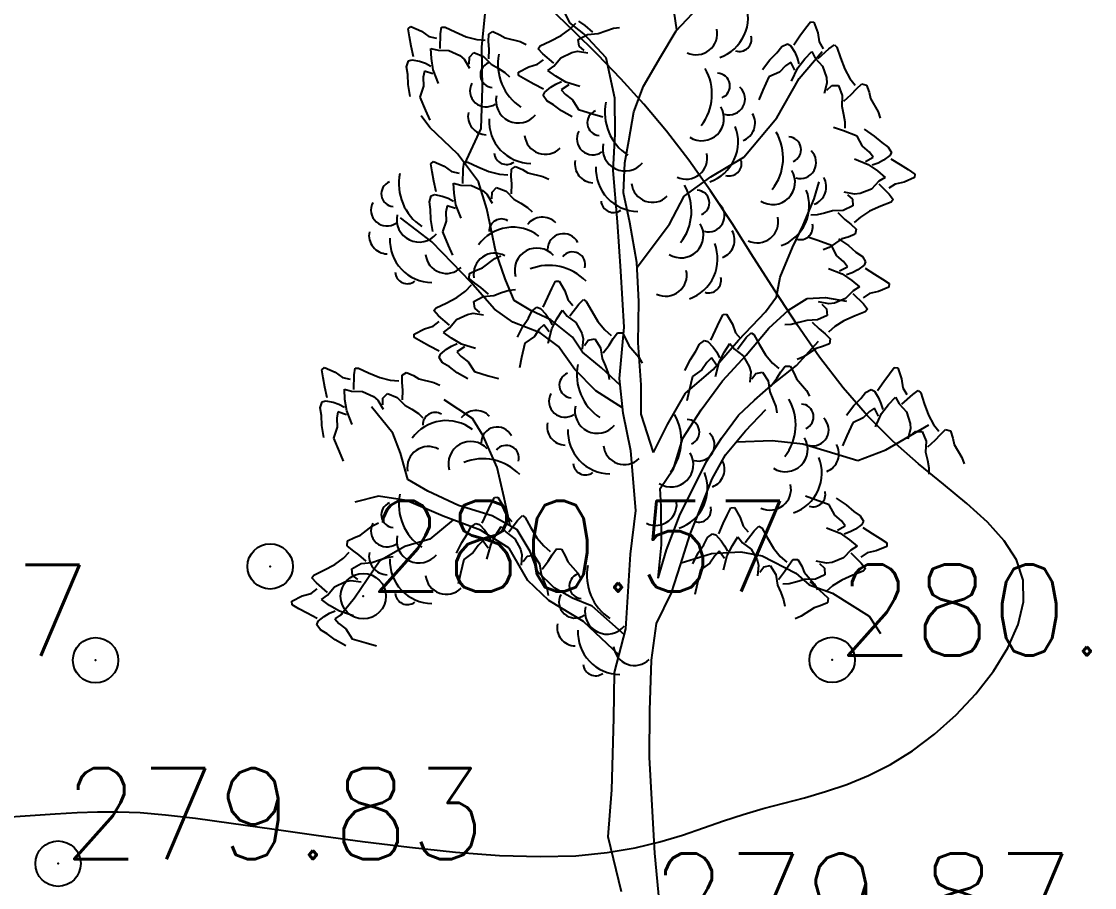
# Model space of a CAD drawing. Header units: millimetres. Extents: x 524954 to 526204, y 9523489 to 9524010.
# Drawn here: x 525160.8 to 525172.63, y 9523742.49 to 9523752.03 of the extents above; entities that cross this region are included whole.
import ezdxf
from ezdxf.enums import TextEntityAlignment as Align

# ---------------------------------------------------------------- set-up
doc = ezdxf.new("R2010")
doc.units = ezdxf.units.MM
doc.header["$PDMODE"] = 32
doc.header["$PDSIZE"] = 0.5
doc.linetypes.add('ACAD_ISO12W100', pattern=[21, 12, -3, 0, -3, 0, -3])
for name, color, linetype in [('Arbre', 34, 'ACAD_ISO12W100'), ('CN_10_00', 1, 'Continuous'), ('TopoAlt', 3, 'Continuous'), ('TOPOJIS', 7, 'Continuous')]:
    doc.layers.add(name, color=color, linetype=linetype)
doc.styles.add('Simplex 1.0', font='Simplex.shx', dxfattribs={"width": 0.99, "height": 1})

# ---------------------------------------------------------------- blocks, each defined once
blk = doc.blocks.new('TCPOINT M')
at = {"color": 0}
blk.add_point((0, 0), dxfattribs=at)
at = {"layer": 'TopoAlt', "style": 'Simplex 1.0', "width": 0.99}
blk.add_attdef('ALT', (0.15, 0.15), '', height=1, dxfattribs=at)
blk = doc.blocks.new('v088')
at = {"linetype": 'Continuous'}
for p, q in [((0.345, 10.122), (0.269, 10.614)), ((-1.806, 9.931), (-1.749, 10.491)), ((-0.835, 10.2), (-0.991, 10.52)), ((0.336, 10.112), (0.634, 10.429)), ((-0.683, 10.078), (-0.835, 10.2)), ((-0.435, 9.816), (-0.683, 10.078)), ((0.168, 9.829), (0.336, 10.112)), ((-1.797, 9.483), (-1.806, 9.931)), ((-0.339, 9.37), (-0.435, 9.816)), ((-0.025, 9.501), (0.168, 9.829)), ((1.69, 9.587), (1.945, 9.885)), ((1.444, 9.153), (1.69, 9.587)), ((-1.812, 9.035), (-1.797, 9.483)), ((-0.131, 9.219), (-0.025, 9.501)), ((-0.337, 8.979), (-0.339, 9.37)), ((-2.378, 9.048), (-2.474, 9.177)), ((-0.186, 8.901), (-0.131, 9.219)), ((1.08, 8.722), (1.444, 9.153)), ((-2.074, 8.756), (-2.378, 9.048)), ((-1.992, 8.647), (-1.812, 9.035)), ((-0.36, 8.574), (-0.337, 8.979)), ((-0.231, 8.658), (-0.186, 8.901)), ((-1.843, 8.45), (-2.074, 8.756)), ((-0.243, 8.328), (-0.231, 8.658)), ((0.718, 8.503), (1.08, 8.722)), ((-0.311, 8.009), (-0.36, 8.574)), ((-1.75, 8.153), (-1.843, 8.45)), ((0.424, 8.292), (0.718, 8.503)), ((1.855, 8.26), (1.913, 8.447)), ((-0.174, 8), (-0.243, 8.328)), ((0.262, 7.984), (0.424, 8.292)), ((1.736, 7.971), (1.855, 8.26)), ((-2.358, 7.786), (-2.7, 8.052)), ((-1.653, 7.676), (-1.75, 8.153)), ((-0.274, 7.463), (-0.311, 8.009)), ((-0.096, 7.56), (-0.174, 8)), ((-0.093, 7.509), (0.262, 7.984)), ((1.617, 7.726), (1.736, 7.971)), ((-2.129, 7.554), (-2.358, 7.786)), ((1.481, 7.4), (1.617, 7.726)), ((-1.547, 7.38), (-1.653, 7.676)), ((-1.932, 7.347), (-2.129, 7.554)), ((-0.237, 6.848), (-0.274, 7.463)), ((-0.075, 7.131), (-0.096, 7.56)), ((-1.665, 7.048), (-1.932, 7.347)), ((-1.449, 7.14), (-1.547, 7.38)), ((1.442, 7.181), (1.481, 7.4)), ((-1.266, 7.031), (-1.449, 7.14)), ((-0.084, 6.677), (-0.075, 7.131)), ((1.321, 7.017), (1.442, 7.181)), ((1.575, 7.035), (1.778, 7.163)), ((1.778, 7.163), (1.983, 7.174)), ((1.983, 7.174), (2.214, 7.135)), ((-1.463, 6.903), (-1.665, 7.048)), ((-1.047, 6.93), (-1.266, 7.031)), ((1.023, 6.706), (1.321, 7.017)), ((1.356, 6.837), (1.575, 7.035)), ((-1.162, 6.785), (-1.463, 6.903)), ((-0.806, 6.736), (-1.047, 6.93)), ((-0.96, 6.634), (-1.162, 6.785)), ((-0.287, 6.281), (-0.237, 6.848)), ((1.107, 6.54), (1.356, 6.837)), ((-0.78, 6.382), (-0.96, 6.634)), ((-0.697, 6.571), (-0.806, 6.736)), ((-0.049, 6.211), (-0.084, 6.677)), ((0.743, 6.383), (1.023, 6.706)), ((1.663, 6.427), (1.906, 6.693)), ((-0.488, 6.401), (-0.697, 6.571)), ((0.846, 6.255), (1.107, 6.54)), ((-0.279, 6.204), (-0.488, 6.401)), ((1.381, 6.204), (1.663, 6.427)), ((-0.551, 6.145), (-0.78, 6.382)), ((-0.248, 5.902), (-0.287, 6.281)), ((0.438, 6.122), (0.743, 6.383)), ((-0.049, 5.888), (-0.049, 6.211)), ((0.61, 5.939), (0.846, 6.255)), ((1.198, 6.044), (1.381, 6.204)), ((-1.907, 5.843), (-2.222, 6.048)), ((-0.254, 5.961), (-0.551, 6.145)), ((0.24, 5.776), (0.438, 6.122)), ((1.021, 5.879), (1.198, 6.044)), ((-2.787, 5.681), (-3.023, 5.969)), ((0.411, 5.624), (0.61, 5.939)), ((1.1, 5.706), (1.325, 5.941)), ((-1.791, 5.652), (-1.907, 5.843)), ((-0.165, 5.487), (-0.248, 5.902)), ((0.085, 5.468), (-0.049, 5.888)), ((0.834, 5.626), (1.021, 5.879)), ((-2.701, 5.459), (-2.787, 5.681)), ((0.085, 5.468), (0.24, 5.776)), ((0.881, 5.441), (1.1, 5.706)), ((2.646, 5.496), (3.119, 5.774)), ((-1.635, 5.301), (-1.791, 5.652)), ((0.306, 5.286), (0.411, 5.624)), ((0.671, 5.368), (0.834, 5.626)), ((1.001, 5.586), (1.394, 5.601)), ((1.394, 5.601), (1.731, 5.564)), ((1.731, 5.564), (2, 5.483)), ((-2.621, 5.169), (-2.701, 5.459)), ((-0.107, 4.829), (-0.165, 5.487)), ((0.731, 5.176), (0.881, 5.441)), ((2, 5.483), (2.338, 5.378)), ((2.338, 5.378), (2.646, 5.496)), ((0.51, 5.041), (0.671, 5.368)), ((-1.559, 4.967), (-1.635, 5.301)), ((0.161, 5.071), (0.306, 5.286)), ((-2.4, 5.043), (-2.621, 5.169)), ((0.619, 4.888), (0.731, 5.176)), ((-2.946, 4.988), (-3.206, 4.92)), ((-2.634, 4.938), (-2.946, 4.988)), ((-2.061, 4.882), (-2.4, 5.043)), ((-1.492, 4.659), (-1.559, 4.967)), ((0.172, 4.872), (0.161, 5.071)), ((0.379, 4.79), (0.51, 5.041)), ((-2.233, 4.766), (-2.634, 4.938)), ((-1.692, 4.771), (-2.061, 4.882)), ((0.174, 4.45), (0.172, 4.872)), ((0.489, 4.568), (0.619, 4.888)), ((-1.819, 4.613), (-2.233, 4.766)), ((-1.415, 4.615), (-1.692, 4.771)), ((-0.166, 4.349), (-0.107, 4.829)), ((0.231, 4.395), (0.379, 4.79)), ((-2.123, 4.725), (-2.377, 4.514)), ((-1.504, 4.415), (-1.819, 4.613)), ((-1.273, 4.376), (-1.415, 4.615)), ((-2.377, 4.514), (-2.655, 4.434)), ((0.384, 4.23), (0.489, 4.568)), ((-2.655, 4.434), (-2.931, 4.273)), ((-1.298, 4.058), (-1.504, 4.415)), ((-1.188, 4.154), (-1.273, 4.376)), ((0.138, 4.082), (0.174, 4.45)), ((0.138, 4.082), (0.231, 4.395)), ((-2.931, 4.273), (-3.209, 3.863)), ((-0.217, 3.527), (-0.166, 4.349)), ((0.391, 4.253), (0.724, 4.355)), ((0.724, 4.355), (1.047, 4.375)), ((1.047, 4.375), (1.284, 4.33)), ((1.284, 4.33), (1.655, 4.138)), ((-1.01, 3.977), (-1.188, 4.154)), ((0.285, 3.923), (0.384, 4.23)), ((-1.069, 3.839), (-1.298, 4.058)), ((1.655, 4.138), (1.8, 4.011)), ((-0.808, 3.863), (-1.01, 3.977)), ((0.118, 3.584), (0.285, 3.923)), ((1.8, 4.011), (2.057, 3.917)), ((2.057, 3.917), (2.461, 3.664)), ((-3.209, 3.863), (-3.367, 3.667)), ((-0.685, 3.605), (-1.069, 3.839)), ((-0.589, 3.774), (-0.808, 3.863)), ((-0.234, 3.461), (-0.589, 3.774)), ((-0.294, 3.234), (-0.685, 3.605)), ((0.064, 3.179), (0.118, 3.584)), ((2.461, 3.664), (2.589, 3.474)), ((-0.344, 3.046), (-0.217, 3.527)), ((0.045, 2.625), (0.064, 3.179)), ((-0.352, 2.542), (-0.344, 3.046)), ((0.043, 2.109), (0.045, 2.625)), ((-0.373, 1.752), (-0.352, 2.542)), ((0.102, 1.053), (0.043, 2.109)), ((-0.412, 1.235), (-0.373, 1.752)), ((-0.268, 0.628), (-0.412, 1.235)), ((0.151, 0.506), (0.102, 1.053))]:
    blk.add_line(p, q, dxfattribs=at)
at = {"color": 3, "linetype": 'Continuous'}
for p, q in [((-0.836, 10.131), (-0.771, 10.198)), ((-0.666, 10.169), (-0.735, 10.218)), ((1.762, 10.142), (1.816, 10.212)), ((1.816, 10.212), (1.854, 10.208)), ((1.854, 10.208), (1.896, 10.089)), ((-2.616, 10.132), (-2.587, 10.158)), ((-2.603, 10.046), (-2.616, 10.132)), ((-2.587, 10.158), (-2.471, 10.107)), ((-2.471, 10.107), (-2.388, 10.049)), ((-2.264, 9.917), (-2.261, 10.077)), ((-2.261, 10.077), (-2.249, 10.151)), ((-2.249, 10.151), (-2.211, 10.152)), ((-2.211, 10.152), (-2.101, 10.101)), ((-2.101, 10.101), (-1.977, 10.047)), ((-1.731, 9.995), (-1.73, 10.074)), ((-1.73, 10.074), (-1.685, 10.105)), ((-1.685, 10.105), (-1.608, 10.069)), ((-1.608, 10.069), (-1.547, 10.033)), ((-1.051, 9.998), (-0.931, 10.06)), ((-0.931, 10.06), (-0.836, 10.131)), ((-0.743, 10.015), (-0.642, 10.071)), ((-0.583, 10.098), (-0.666, 10.169)), ((-0.642, 10.071), (-0.523, 10.083)), ((-0.523, 10.083), (-0.438, 10.113)), ((-0.438, 10.113), (-0.356, 10.14)), ((-0.356, 10.14), (-0.287, 10.149)), ((1.631, 9.958), (1.7, 10.058)), ((1.7, 10.058), (1.762, 10.142)), ((1.896, 10.089), (1.912, 9.989)), ((-2.583, 9.943), (-2.603, 10.046)), ((-2.558, 9.824), (-2.583, 9.943)), ((-2.388, 10.049), (-2.306, 10.03)), ((-1.977, 10.047), (-1.862, 10.018)), ((-1.862, 10.018), (-1.769, 10.01)), ((-1.725, 9.911), (-1.731, 9.995)), ((-1.547, 10.033), (-1.382, 9.994)), ((-1.382, 9.994), (-1.316, 9.963)), ((-1.184, 9.915), (-1.161, 9.945)), ((-1.161, 9.945), (-1.051, 9.998)), ((-0.734, 9.943), (-0.743, 10.015)), ((-0.677, 9.896), (-0.734, 9.943)), ((1.446, 9.869), (1.5, 9.939)), ((1.5, 9.939), (1.562, 9.969)), ((1.562, 9.969), (1.596, 9.95)), ((1.596, 9.95), (1.643, 9.877)), ((1.912, 9.989), (1.954, 9.915)), ((2.019, 9.915), (2.081, 9.958)), ((2.081, 9.958), (2.108, 9.931)), ((-2.368, 9.919), (-2.288, 9.897)), ((-2.362, 9.808), (-2.368, 9.919)), ((-2.288, 9.897), (-2.168, 9.895)), ((-2.168, 9.895), (-2.047, 9.839)), ((-2.047, 9.839), (-2, 9.799)), ((-1.944, 9.746), (-1.943, 9.82)), ((-1.943, 9.82), (-1.893, 9.873)), ((-1.893, 9.873), (-1.786, 9.83)), ((-1.786, 9.83), (-1.702, 9.745)), ((-1.728, 9.802), (-1.725, 9.911)), ((-1.134, 9.859), (-1.184, 9.915)), ((-1.012, 9.755), (-1.134, 9.859)), ((-1.011, 9.724), (-0.934, 9.816)), ((-0.934, 9.816), (-0.814, 9.874)), ((-0.814, 9.874), (-0.753, 9.886)), ((-0.753, 9.886), (-0.639, 9.87)), ((1.369, 9.792), (1.446, 9.869)), ((1.643, 9.877), (1.669, 9.815)), ((1.669, 9.815), (1.689, 9.75)), ((1.754, 9.804), (1.831, 9.885)), ((1.831, 9.885), (1.869, 9.812)), ((1.9, 9.808), (2.019, 9.915)), ((2.108, 9.931), (2.146, 9.815)), ((2.146, 9.815), (2.193, 9.689)), ((-2.634, 9.715), (-2.614, 9.781)), ((-2.621, 9.629), (-2.634, 9.715)), ((-2.614, 9.781), (-2.576, 9.793)), ((-2.576, 9.793), (-2.492, 9.777)), ((-2.492, 9.777), (-2.428, 9.754)), ((-2.428, 9.754), (-2.368, 9.723)), ((-2.342, 9.683), (-2.362, 9.808)), ((-2, 9.799), (-1.94, 9.7)), ((-1.702, 9.745), (-1.624, 9.699)), ((-1.624, 9.699), (-1.552, 9.652)), ((-1.402, 9.657), (-1.289, 9.715)), ((-1.289, 9.715), (-1.192, 9.743)), ((-1.192, 9.743), (-1.125, 9.794)), ((-1.079, 9.676), (-1.011, 9.724)), ((1.289, 9.685), (1.369, 9.792)), ((1.542, 9.727), (1.473, 9.658)), ((1.6, 9.765), (1.542, 9.727)), ((1.643, 9.677), (1.6, 9.765)), ((1.608, 9.558), (1.677, 9.704)), ((1.677, 9.704), (1.754, 9.804)), ((1.869, 9.812), (1.95, 9.723)), ((1.95, 9.723), (1.993, 9.596)), ((-2.617, 9.52), (-2.621, 9.629)), ((-2.439, 9.669), (-2.451, 9.601)), ((-2.451, 9.601), (-2.448, 9.503)), ((-2.346, 9.639), (-2.439, 9.669)), ((-2.283, 9.532), (-2.342, 9.683)), ((-1.552, 9.652), (-1.502, 9.604)), ((-1.401, 9.619), (-1.402, 9.657)), ((-1.325, 9.574), (-1.401, 9.619)), ((-0.989, 9.611), (-1.079, 9.676)), ((-0.88, 9.547), (-0.989, 9.611)), ((1.358, 9.604), (1.292, 9.458)), ((1.473, 9.658), (1.358, 9.604)), ((1.993, 9.596), (1.996, 9.535)), ((2.193, 9.689), (2.25, 9.585)), ((2.25, 9.585), (2.308, 9.512)), ((-2.595, 9.387), (-2.617, 9.52)), ((-2.448, 9.503), (-2.488, 9.382)), ((-1.233, 9.524), (-1.325, 9.574)), ((-1.125, 9.469), (-1.233, 9.524)), ((-1.113, 9.435), (-1.047, 9.49)), ((-1.047, 9.49), (-0.989, 9.525)), ((-0.989, 9.525), (-0.927, 9.553)), ((-0.848, 9.516), (-0.931, 9.463)), ((-0.931, 9.463), (-0.885, 9.411)), ((-0.726, 9.498), (-0.88, 9.547)), ((1.996, 9.535), (1.966, 9.423)), ((1.996, 9.458), (2.05, 9.508)), ((2.05, 9.508), (2.123, 9.508)), ((2.123, 9.508), (2.166, 9.4)), ((2.266, 9.412), (2.323, 9.473)), ((2.323, 9.473), (2.381, 9.527)), ((2.381, 9.527), (2.435, 9.515)), ((2.435, 9.515), (2.462, 9.435)), ((-2.488, 9.382), (-2.427, 9.234)), ((-1.128, 9.398), (-1.113, 9.435)), ((-1.089, 9.341), (-1.128, 9.398)), ((-0.885, 9.411), (-0.807, 9.351)), ((-0.807, 9.351), (-0.739, 9.244)), ((1.292, 9.458), (1.246, 9.35)), ((2.166, 9.4), (2.162, 9.281)), ((2.185, 9.338), (2.266, 9.412)), ((2.462, 9.435), (2.477, 9.365)), ((2.477, 9.365), (2.562, 9.219)), ((-2.427, 9.234), (-2.38, 9.127)), ((-1.014, 9.297), (-1.089, 9.341)), ((-0.927, 9.231), (-1.014, 9.297)), ((-0.81, 9.165), (-0.927, 9.231)), ((-0.739, 9.244), (-0.586, 9.198)), ((2.162, 9.281), (2.181, 9.192)), ((-0.586, 9.198), (-0.473, 9.166)), ((2.181, 9.192), (2.196, 9.108)), ((2.196, 9.108), (2.196, 9.038)), ((2.562, 9.219), (2.585, 9.15)), ((2.18, 9.009), (2.07, 9.048)), ((2.33, 8.953), (2.18, 9.009)), ((2.406, 9.027), (2.519, 8.953)), ((2.391, 8.841), (2.33, 8.953)), ((2.519, 8.953), (2.601, 8.881)), ((2.601, 8.881), (2.673, 8.832)), ((2.465, 8.776), (2.391, 8.841)), ((2.507, 8.721), (2.465, 8.776)), ((2.673, 8.832), (2.708, 8.773)), ((2.708, 8.773), (2.691, 8.737)), ((-2.366, 8.647), (-2.337, 8.672)), ((-2.353, 8.56), (-2.366, 8.647)), ((-2.337, 8.672), (-2.221, 8.621)), ((-2.011, 8.592), (-1.999, 8.665)), ((-1.999, 8.665), (-1.961, 8.666)), ((-1.961, 8.666), (-1.851, 8.615)), ((2.3, 8.701), (2.45, 8.641)), ((2.421, 8.673), (2.507, 8.721)), ((2.45, 8.641), (2.555, 8.57)), ((2.561, 8.655), (2.497, 8.632)), ((2.621, 8.686), (2.561, 8.655)), ((2.691, 8.737), (2.621, 8.686)), ((2.701, 8.703), (2.805, 8.64)), ((2.805, 8.64), (2.893, 8.584)), ((-2.333, 8.457), (-2.353, 8.56)), ((-2.221, 8.621), (-2.138, 8.563)), ((-2.138, 8.563), (-2.056, 8.544)), ((-2.014, 8.431), (-2.011, 8.592)), ((-1.851, 8.615), (-1.727, 8.562)), ((-1.727, 8.562), (-1.612, 8.532)), ((-1.612, 8.532), (-1.519, 8.524)), ((-1.481, 8.509), (-1.48, 8.588)), ((-1.48, 8.588), (-1.435, 8.619)), ((-1.435, 8.619), (-1.357, 8.583)), ((-1.357, 8.583), (-1.297, 8.547)), ((-1.297, 8.547), (-1.132, 8.508)), ((2.555, 8.57), (2.64, 8.498)), ((2.893, 8.584), (2.966, 8.534)), ((2.966, 8.534), (2.964, 8.496)), ((-2.308, 8.338), (-2.333, 8.457)), ((-2.118, 8.433), (-2.038, 8.411)), ((-2.112, 8.322), (-2.118, 8.433)), ((-2.038, 8.411), (-1.918, 8.409)), ((-1.918, 8.409), (-1.797, 8.353)), ((-1.475, 8.425), (-1.481, 8.509)), ((-1.478, 8.316), (-1.475, 8.425)), ((-1.132, 8.508), (-1.066, 8.477)), ((2.57, 8.455), (2.487, 8.369)), ((2.568, 8.425), (2.683, 8.312)), ((2.64, 8.498), (2.57, 8.455)), ((2.749, 8.424), (2.679, 8.378)), ((2.848, 8.446), (2.749, 8.424)), ((2.964, 8.496), (2.848, 8.446)), ((-2.384, 8.23), (-2.364, 8.296)), ((-2.364, 8.296), (-2.326, 8.308)), ((-2.326, 8.308), (-2.242, 8.291)), ((-2.242, 8.291), (-2.178, 8.268)), ((-2.092, 8.197), (-2.112, 8.322)), ((-1.797, 8.353), (-1.75, 8.313)), ((-1.75, 8.313), (-1.69, 8.215)), ((-1.694, 8.261), (-1.693, 8.334)), ((-1.693, 8.334), (-1.643, 8.387)), ((-1.643, 8.387), (-1.536, 8.344)), ((-1.536, 8.344), (-1.452, 8.259)), ((2.301, 8.311), (2.188, 8.335)), ((2.225, 8.306), (2.278, 8.256)), ((2.362, 8.319), (2.301, 8.311)), ((2.487, 8.369), (2.362, 8.319)), ((2.683, 8.312), (2.729, 8.254)), ((-2.371, 8.143), (-2.384, 8.23)), ((-2.189, 8.184), (-2.201, 8.115)), ((-2.096, 8.154), (-2.189, 8.184)), ((-2.178, 8.268), (-2.118, 8.237)), ((-2.033, 8.047), (-2.092, 8.197)), ((-1.452, 8.259), (-1.374, 8.213)), ((-1.374, 8.213), (-1.302, 8.166)), ((-1.302, 8.166), (-1.252, 8.118)), ((2.282, 8.183), (2.178, 8.134)), ((2.278, 8.256), (2.282, 8.183)), ((2.591, 8.179), (2.467, 8.125)), ((2.704, 8.225), (2.591, 8.179)), ((2.729, 8.254), (2.704, 8.225)), ((-2.367, 8.034), (-2.371, 8.143)), ((-2.201, 8.115), (-2.198, 8.017)), ((1.888, 8.085), (1.819, 8.08)), ((1.971, 8.105), (1.888, 8.085)), ((2.058, 8.13), (1.971, 8.105)), ((2.178, 8.134), (2.058, 8.13)), ((2.117, 8.111), (2.195, 8.035)), ((2.367, 8.061), (2.298, 7.999)), ((2.467, 8.125), (2.367, 8.061)), ((-2.345, 7.902), (-2.367, 8.034)), ((-2.198, 8.017), (-2.238, 7.897)), ((2.195, 8.035), (2.261, 7.981)), ((2.261, 7.981), (2.318, 7.927)), ((2.318, 7.927), (2.31, 7.872)), ((-2.238, 7.897), (-2.177, 7.749)), ((1.896, 7.802), (1.786, 7.841)), ((2.163, 7.821), (2.022, 7.727)), ((2.123, 7.82), (2.235, 7.746)), ((2.231, 7.841), (2.163, 7.821)), ((2.31, 7.872), (2.231, 7.841)), ((-2.177, 7.749), (-2.13, 7.641)), ((2.046, 7.746), (1.896, 7.802)), ((2.022, 7.727), (1.955, 7.7)), ((2.107, 7.634), (2.046, 7.746)), ((2.235, 7.746), (2.317, 7.675)), ((-1.797, 7.5), (-1.663, 7.603)), ((-1.663, 7.603), (-1.598, 7.634)), ((2.181, 7.57), (2.107, 7.634)), ((2.223, 7.514), (2.181, 7.57)), ((2.317, 7.675), (2.389, 7.625)), ((2.389, 7.625), (2.424, 7.566)), ((-1.94, 7.438), (-1.864, 7.475)), ((-1.864, 7.475), (-1.797, 7.5)), ((2.016, 7.494), (2.166, 7.434)), ((2.137, 7.467), (2.223, 7.514)), ((2.337, 7.479), (2.277, 7.448)), ((2.407, 7.53), (2.337, 7.479)), ((2.424, 7.566), (2.407, 7.53)), ((2.417, 7.496), (2.521, 7.433)), ((-1.945, 7.383), (-1.94, 7.438)), ((-1.884, 7.333), (-1.945, 7.383)), ((-1.815, 7.284), (-1.884, 7.333)), ((-1.034, 7.275), (-0.994, 7.353)), ((-0.994, 7.353), (-0.955, 7.356)), ((-0.955, 7.356), (-0.891, 7.247)), ((2.166, 7.434), (2.271, 7.363)), ((2.277, 7.448), (2.213, 7.425)), ((2.271, 7.363), (2.357, 7.292)), ((2.521, 7.433), (2.609, 7.377)), ((2.609, 7.377), (2.682, 7.328)), ((-2.081, 7.175), (-1.985, 7.246)), ((-1.985, 7.246), (-1.92, 7.313)), ((-1.732, 7.213), (-1.815, 7.284)), ((-1.672, 7.198), (-1.587, 7.228)), ((-1.587, 7.228), (-1.505, 7.255)), ((-1.505, 7.255), (-1.436, 7.264)), ((-1.078, 7.18), (-1.034, 7.275)), ((-0.891, 7.247), (-0.858, 7.151)), ((2.286, 7.249), (2.203, 7.162)), ((2.284, 7.218), (2.399, 7.105)), ((2.357, 7.292), (2.286, 7.249)), ((2.465, 7.218), (2.395, 7.171)), ((2.564, 7.239), (2.465, 7.218)), ((2.68, 7.289), (2.564, 7.239)), ((2.682, 7.328), (2.68, 7.289)), ((-2.31, 7.06), (-2.2, 7.113)), ((-2.2, 7.113), (-2.081, 7.175)), ((-1.892, 7.13), (-1.791, 7.186)), ((-1.883, 7.058), (-1.892, 7.13)), ((-1.791, 7.186), (-1.672, 7.198)), ((-1.128, 7.069), (-1.078, 7.18)), ((-0.858, 7.151), (-0.802, 7.088)), ((-0.835, 6.972), (-0.738, 7.1)), ((-0.738, 7.1), (-0.686, 7.153)), ((-0.686, 7.153), (-0.654, 7.131)), ((-0.654, 7.131), (-0.595, 7.025)), ((2.018, 7.104), (1.904, 7.128)), ((1.941, 7.1), (1.994, 7.049)), ((2.079, 7.112), (2.018, 7.104)), ((2.203, 7.162), (2.079, 7.112)), ((2.399, 7.105), (2.445, 7.047)), ((-2.333, 7.03), (-2.31, 7.06)), ((-2.283, 6.974), (-2.333, 7.03)), ((-2.083, 6.931), (-1.963, 6.989)), ((-1.963, 6.989), (-1.902, 7.001)), ((-1.902, 7.001), (-1.788, 6.985)), ((-1.826, 7.011), (-1.883, 7.058)), ((-1.293, 6.947), (-1.253, 7.025)), ((-1.253, 7.025), (-1.198, 7.067)), ((-1.198, 7.067), (-1.16, 7.055)), ((-1.16, 7.055), (-1.101, 6.992)), ((-1.101, 6.992), (-1.063, 6.936)), ((-0.978, 6.941), (-0.918, 7.034)), ((-0.918, 7.034), (-0.866, 6.97)), ((-0.595, 7.025), (-0.526, 6.909)), ((0.813, 6.909), (0.853, 6.987)), ((0.853, 6.987), (0.891, 6.991)), ((0.891, 6.991), (0.955, 6.881)), ((1.994, 7.049), (1.999, 6.976)), ((2.42, 7.018), (2.307, 6.972)), ((2.445, 7.047), (2.42, 7.018)), ((-2.342, 6.858), (-2.275, 6.909)), ((-2.161, 6.87), (-2.283, 6.974)), ((-2.161, 6.839), (-2.083, 6.931)), ((-1.354, 6.857), (-1.293, 6.947)), ((-1.122, 6.874), (-1.172, 6.826)), ((-1.064, 6.795), (-1.122, 6.874)), ((-1.063, 6.936), (-1.032, 6.875)), ((-1.035, 6.828), (-0.978, 6.941)), ((-0.866, 6.97), (-0.77, 6.898)), ((-0.77, 6.898), (-0.705, 6.781)), ((-0.526, 6.909), (-0.45, 6.818)), ((0.768, 6.815), (0.813, 6.909)), ((0.955, 6.881), (0.989, 6.786)), ((1.604, 6.878), (1.535, 6.874)), ((1.688, 6.899), (1.604, 6.878)), ((1.775, 6.923), (1.688, 6.899)), ((1.894, 6.927), (1.775, 6.923)), ((1.834, 6.904), (1.912, 6.828)), ((1.999, 6.976), (1.894, 6.927)), ((2.184, 6.918), (2.084, 6.854)), ((2.307, 6.972), (2.184, 6.918)), ((-2.551, 6.772), (-2.439, 6.83)), ((-2.55, 6.734), (-2.551, 6.772)), ((-2.439, 6.83), (-2.342, 6.858)), ((-2.228, 6.791), (-2.161, 6.839)), ((-2.138, 6.726), (-2.228, 6.791)), ((-1.413, 6.737), (-1.354, 6.857)), ((-1.227, 6.745), (-1.33, 6.67)), ((-1.172, 6.826), (-1.227, 6.745)), ((-1.076, 6.671), (-1.035, 6.828)), ((-0.705, 6.781), (-0.69, 6.721)), ((-0.45, 6.818), (-0.379, 6.757)), ((-0.357, 6.722), (-0.31, 6.785)), ((-0.31, 6.785), (-0.255, 6.784)), ((-0.255, 6.784), (-0.214, 6.71)), ((0.719, 6.703), (0.768, 6.815)), ((0.989, 6.786), (1.044, 6.722)), ((1.108, 6.734), (1.161, 6.787)), ((1.161, 6.787), (1.192, 6.766)), ((1.192, 6.766), (1.252, 6.66)), ((1.912, 6.828), (1.977, 6.774)), ((1.977, 6.774), (2.034, 6.72)), ((2.084, 6.854), (2.014, 6.792)), ((-2.475, 6.689), (-2.55, 6.734)), ((-2.383, 6.639), (-2.475, 6.689)), ((-2.274, 6.584), (-2.383, 6.639)), ((-2.196, 6.606), (-2.138, 6.64)), ((-2.029, 6.662), (-2.138, 6.726)), ((-2.138, 6.64), (-2.076, 6.668)), ((-1.998, 6.632), (-2.08, 6.578)), ((-1.875, 6.613), (-2.029, 6.662)), ((-1.33, 6.67), (-1.367, 6.514)), ((-0.69, 6.721), (-0.699, 6.606)), ((-0.675, 6.646), (-0.632, 6.705)), ((-0.632, 6.705), (-0.56, 6.719)), ((-0.56, 6.719), (-0.498, 6.621)), ((-0.468, 6.564), (-0.402, 6.651)), ((-0.402, 6.651), (-0.357, 6.722)), ((-0.214, 6.71), (-0.186, 6.645)), ((-0.186, 6.645), (-0.075, 6.517)), ((0.554, 6.582), (0.594, 6.66)), ((0.594, 6.66), (0.649, 6.702)), ((0.649, 6.702), (0.686, 6.689)), ((0.686, 6.689), (0.745, 6.626)), ((0.745, 6.626), (0.783, 6.571)), ((0.868, 6.575), (0.929, 6.669)), ((0.929, 6.669), (0.98, 6.604)), ((1.011, 6.606), (1.108, 6.734)), ((1.252, 6.66), (1.321, 6.544)), ((1.947, 6.634), (1.879, 6.614)), ((2.026, 6.666), (1.947, 6.634)), ((2.034, 6.72), (2.026, 6.666)), ((-2.277, 6.513), (-2.262, 6.55)), ((-2.238, 6.456), (-2.277, 6.513)), ((-2.262, 6.55), (-2.196, 6.606)), ((-2.08, 6.578), (-2.034, 6.526)), ((-2.034, 6.526), (-1.957, 6.466)), ((-1.367, 6.514), (-1.392, 6.4)), ((-0.498, 6.621), (-0.48, 6.503)), ((-0.075, 6.517), (-0.04, 6.453)), ((0.493, 6.492), (0.554, 6.582)), ((0.724, 6.509), (0.675, 6.46)), ((0.782, 6.43), (0.724, 6.509)), ((0.783, 6.571), (0.814, 6.51)), ((0.811, 6.463), (0.868, 6.575)), ((0.98, 6.604), (1.076, 6.532)), ((1.076, 6.532), (1.141, 6.416)), ((1.321, 6.544), (1.397, 6.452)), ((1.738, 6.52), (1.671, 6.493)), ((1.879, 6.614), (1.738, 6.52)), ((-3.568, 6.377), (-3.539, 6.402)), ((-3.539, 6.402), (-3.423, 6.351)), ((-3.213, 6.322), (-3.201, 6.396)), ((-3.201, 6.396), (-3.163, 6.397)), ((-3.163, 6.397), (-3.053, 6.346)), ((-2.163, 6.412), (-2.238, 6.456)), ((-2.076, 6.346), (-2.163, 6.412)), ((-1.957, 6.466), (-1.888, 6.359)), ((-0.48, 6.503), (-0.444, 6.419)), ((-0.444, 6.419), (-0.414, 6.339)), ((0.433, 6.371), (0.493, 6.492)), ((0.675, 6.46), (0.62, 6.379)), ((0.771, 6.306), (0.811, 6.463)), ((1.141, 6.416), (1.157, 6.356)), ((1.397, 6.452), (1.467, 6.391)), ((1.489, 6.356), (1.536, 6.42)), ((1.536, 6.42), (1.591, 6.419)), ((1.591, 6.419), (1.633, 6.344)), ((2.685, 6.334), (2.739, 6.404)), ((2.739, 6.404), (2.777, 6.4)), ((2.777, 6.4), (2.82, 6.28)), ((-3.555, 6.29), (-3.568, 6.377)), ((-3.535, 6.188), (-3.555, 6.29)), ((-3.423, 6.351), (-3.34, 6.294)), ((-3.34, 6.294), (-3.258, 6.275)), ((-3.216, 6.161), (-3.213, 6.322)), ((-3.053, 6.346), (-2.929, 6.292)), ((-2.929, 6.292), (-2.814, 6.263)), ((-2.683, 6.24), (-2.682, 6.318)), ((-2.682, 6.318), (-2.637, 6.35)), ((-2.637, 6.35), (-2.56, 6.314)), ((-2.56, 6.314), (-2.499, 6.278)), ((-2.499, 6.278), (-2.334, 6.239)), ((-1.959, 6.28), (-2.076, 6.346)), ((-1.888, 6.359), (-1.735, 6.313)), ((-1.735, 6.313), (-1.622, 6.281)), ((-0.414, 6.339), (-0.401, 6.271)), ((0.516, 6.305), (0.479, 6.149)), ((0.62, 6.379), (0.516, 6.305)), ((1.157, 6.356), (1.147, 6.241)), ((1.171, 6.28), (1.215, 6.339)), ((1.215, 6.339), (1.286, 6.353)), ((1.286, 6.353), (1.348, 6.255)), ((1.378, 6.198), (1.444, 6.285)), ((1.444, 6.285), (1.489, 6.356)), ((1.633, 6.344), (1.661, 6.279)), ((1.661, 6.279), (1.771, 6.151)), ((2.623, 6.25), (2.685, 6.334)), ((2.82, 6.28), (2.835, 6.18)), ((-3.51, 6.069), (-3.535, 6.188)), ((-3.32, 6.164), (-3.24, 6.142)), ((-3.314, 6.053), (-3.32, 6.164)), ((-2.814, 6.263), (-2.721, 6.255)), ((-2.677, 6.155), (-2.683, 6.24)), ((-2.68, 6.046), (-2.677, 6.155)), ((-2.334, 6.239), (-2.268, 6.208)), ((0.479, 6.149), (0.454, 6.035)), ((1.348, 6.255), (1.367, 6.137)), ((1.771, 6.151), (1.807, 6.088)), ((2.423, 6.13), (2.485, 6.161)), ((2.485, 6.161), (2.52, 6.142)), ((2.554, 6.15), (2.623, 6.25)), ((2.835, 6.18), (2.877, 6.107)), ((2.943, 6.107), (3.004, 6.15)), ((3.004, 6.15), (3.031, 6.123)), ((-3.566, 6.026), (-3.528, 6.038)), ((-3.528, 6.038), (-3.444, 6.022)), ((-3.294, 5.928), (-3.314, 6.053)), ((-3.24, 6.142), (-3.121, 6.14)), ((-3.121, 6.14), (-2.999, 6.083)), ((-2.999, 6.083), (-2.952, 6.044)), ((-2.952, 6.044), (-2.892, 5.945)), ((-2.896, 5.991), (-2.895, 6.065)), ((-2.895, 6.065), (-2.845, 6.118)), ((-2.845, 6.118), (-2.738, 6.075)), ((-2.738, 6.075), (-2.654, 5.99)), ((1.367, 6.137), (1.402, 6.054)), ((1.402, 6.054), (1.433, 5.974)), ((2.293, 5.984), (2.37, 6.061)), ((2.37, 6.061), (2.423, 6.13)), ((2.52, 6.142), (2.566, 6.069)), ((2.566, 6.069), (2.593, 6.007)), ((2.677, 5.996), (2.754, 6.077)), ((2.754, 6.077), (2.793, 6.004)), ((2.823, 6), (2.943, 6.107)), ((3.031, 6.123), (3.07, 6.007)), ((-3.586, 5.96), (-3.566, 6.026)), ((-3.573, 5.874), (-3.586, 5.96)), ((-3.444, 6.022), (-3.38, 5.999)), ((-3.392, 5.914), (-3.403, 5.846)), ((-3.298, 5.884), (-3.392, 5.914)), ((-3.38, 5.999), (-3.32, 5.968)), ((-3.235, 5.777), (-3.294, 5.928)), ((-2.654, 5.99), (-2.576, 5.943)), ((-2.576, 5.943), (-2.504, 5.896)), ((1.433, 5.974), (1.446, 5.906)), ((2.212, 5.877), (2.293, 5.984)), ((2.466, 5.919), (2.396, 5.85)), ((2.523, 5.957), (2.466, 5.919)), ((2.566, 5.869), (2.523, 5.957)), ((2.593, 6.007), (2.612, 5.942)), ((2.6, 5.896), (2.677, 5.996)), ((2.793, 6.004), (2.873, 5.915)), ((2.873, 5.915), (2.916, 5.788)), ((3.07, 6.007), (3.116, 5.88)), ((-3.57, 5.765), (-3.573, 5.874)), ((-3.403, 5.846), (-3.4, 5.748)), ((-2.504, 5.896), (-2.454, 5.849)), ((2.281, 5.796), (2.216, 5.65)), ((2.396, 5.85), (2.281, 5.796)), ((2.531, 5.75), (2.6, 5.896)), ((3.116, 5.88), (3.173, 5.777)), ((-3.547, 5.632), (-3.57, 5.765)), ((-3.4, 5.748), (-3.44, 5.627)), ((2.92, 5.727), (2.889, 5.615)), ((2.916, 5.788), (2.92, 5.727)), ((2.92, 5.65), (2.973, 5.7)), ((2.973, 5.7), (3.047, 5.7)), ((3.047, 5.7), (3.089, 5.592)), ((3.173, 5.777), (3.231, 5.703)), ((3.247, 5.665), (3.304, 5.719)), ((3.304, 5.719), (3.358, 5.707)), ((3.358, 5.707), (3.385, 5.627)), ((-3.44, 5.627), (-3.379, 5.479)), ((2.216, 5.65), (2.169, 5.542)), ((3.089, 5.592), (3.085, 5.473)), ((3.108, 5.53), (3.189, 5.603)), ((3.189, 5.603), (3.247, 5.665)), ((3.385, 5.627), (3.4, 5.557)), ((-3.379, 5.479), (-3.332, 5.372)), ((3.085, 5.473), (3.104, 5.384)), ((3.4, 5.557), (3.485, 5.411)), ((3.104, 5.384), (3.12, 5.3)), ((3.485, 5.411), (3.508, 5.342)), ((3.12, 5.3), (3.12, 5.23)), ((-1.707, 4.895), (-1.667, 4.973)), ((-1.667, 4.973), (-1.628, 4.976)), ((-1.628, 4.976), (-1.564, 4.867)), ((1.872, 4.946), (1.762, 4.985)), ((-1.751, 4.8), (-1.707, 4.895)), ((-1.564, 4.867), (-1.531, 4.771)), ((0.899, 4.779), (0.939, 4.857)), ((0.939, 4.857), (0.978, 4.861)), ((0.978, 4.861), (1.042, 4.751)), ((2.022, 4.89), (1.872, 4.946)), ((2.083, 4.778), (2.022, 4.89)), ((2.099, 4.964), (2.211, 4.89)), ((2.211, 4.89), (2.293, 4.818)), ((-1.801, 4.689), (-1.751, 4.8)), ((-1.531, 4.771), (-1.475, 4.707)), ((-1.411, 4.72), (-1.359, 4.773)), ((-1.359, 4.773), (-1.327, 4.751)), ((-1.327, 4.751), (-1.268, 4.645)), ((0.855, 4.685), (0.899, 4.779)), ((1.042, 4.751), (1.075, 4.656)), ((2.157, 4.714), (2.083, 4.778)), ((2.293, 4.818), (2.365, 4.769)), ((2.365, 4.769), (2.4, 4.71)), ((-3.143, 4.557), (-3.01, 4.66)), ((-3.01, 4.66), (-2.944, 4.692)), ((-1.966, 4.567), (-1.926, 4.645)), ((-1.926, 4.645), (-1.871, 4.687)), ((-1.871, 4.687), (-1.833, 4.675)), ((-1.833, 4.675), (-1.774, 4.612)), ((-1.651, 4.561), (-1.591, 4.654)), ((-1.591, 4.654), (-1.539, 4.59)), ((-1.508, 4.592), (-1.411, 4.72)), ((-1.268, 4.645), (-1.199, 4.529)), ((0.805, 4.573), (0.855, 4.685)), ((1.075, 4.656), (1.131, 4.592)), ((1.195, 4.604), (1.247, 4.657)), ((1.247, 4.657), (1.279, 4.636)), ((1.279, 4.636), (1.338, 4.53)), ((1.992, 4.638), (2.142, 4.578)), ((2.113, 4.611), (2.199, 4.658)), ((2.199, 4.658), (2.157, 4.714)), ((2.313, 4.623), (2.253, 4.592)), ((2.383, 4.674), (2.313, 4.623)), ((2.4, 4.71), (2.383, 4.674)), ((2.393, 4.64), (2.497, 4.577)), ((-3.291, 4.441), (-3.287, 4.496)), ((-3.287, 4.496), (-3.21, 4.533)), ((-3.21, 4.533), (-3.143, 4.557)), ((-2.027, 4.477), (-1.966, 4.567)), ((-1.795, 4.494), (-1.845, 4.445)), ((-1.737, 4.415), (-1.795, 4.494)), ((-1.774, 4.612), (-1.736, 4.556)), ((-1.736, 4.556), (-1.705, 4.495)), ((-1.708, 4.448), (-1.651, 4.561)), ((-1.539, 4.59), (-1.443, 4.518)), ((-1.443, 4.518), (-1.378, 4.401)), ((-1.199, 4.529), (-1.123, 4.438)), ((0.64, 4.452), (0.68, 4.53)), ((0.68, 4.53), (0.735, 4.572)), ((0.735, 4.572), (0.773, 4.559)), ((0.773, 4.559), (0.832, 4.496)), ((0.832, 4.496), (0.87, 4.441)), ((0.955, 4.445), (1.015, 4.539)), ((1.015, 4.539), (1.067, 4.474)), ((1.098, 4.476), (1.195, 4.604)), ((1.338, 4.53), (1.407, 4.414)), ((2.142, 4.578), (2.247, 4.507)), ((2.253, 4.592), (2.189, 4.569)), ((2.247, 4.507), (2.332, 4.436)), ((2.497, 4.577), (2.585, 4.521)), ((2.585, 4.521), (2.658, 4.472)), ((-3.23, 4.39), (-3.291, 4.441)), ((-3.162, 4.341), (-3.23, 4.39)), ((-2.086, 4.357), (-2.027, 4.477)), ((-1.845, 4.445), (-1.9, 4.365)), ((-1.749, 4.291), (-1.708, 4.448)), ((-1.378, 4.401), (-1.363, 4.341)), ((-1.123, 4.438), (-1.052, 4.377)), ((-1.03, 4.342), (-0.984, 4.405)), ((-0.984, 4.405), (-0.928, 4.404)), ((-0.928, 4.404), (-0.887, 4.33)), ((0.579, 4.362), (0.64, 4.452)), ((0.811, 4.379), (0.761, 4.33)), ((0.869, 4.3), (0.811, 4.379)), ((0.87, 4.441), (0.901, 4.38)), ((0.898, 4.333), (0.955, 4.445)), ((1.067, 4.474), (1.163, 4.402)), ((1.163, 4.402), (1.228, 4.286)), ((1.407, 4.414), (1.483, 4.322)), ((2.262, 4.393), (2.179, 4.306)), ((2.332, 4.436), (2.262, 4.393)), ((2.54, 4.383), (2.441, 4.361)), ((2.656, 4.433), (2.54, 4.383)), ((2.658, 4.472), (2.656, 4.433)), ((-3.427, 4.233), (-3.331, 4.304)), ((-3.331, 4.304), (-3.266, 4.37)), ((-3.079, 4.271), (-3.162, 4.341)), ((-3.019, 4.255), (-2.933, 4.286)), ((-2.933, 4.286), (-2.851, 4.312)), ((-2.851, 4.312), (-2.783, 4.321)), ((-2.003, 4.29), (-2.04, 4.134)), ((-1.9, 4.365), (-2.003, 4.29)), ((-1.363, 4.341), (-1.372, 4.226)), ((-1.349, 4.266), (-1.305, 4.325)), ((-1.305, 4.325), (-1.233, 4.338)), ((-1.233, 4.338), (-1.171, 4.241)), ((-1.141, 4.184), (-1.075, 4.271)), ((-1.075, 4.271), (-1.03, 4.342)), ((-0.887, 4.33), (-0.859, 4.265)), ((-0.859, 4.265), (-0.748, 4.137)), ((0.52, 4.241), (0.579, 4.362)), ((0.761, 4.33), (0.706, 4.249)), ((0.857, 4.176), (0.898, 4.333)), ((1.228, 4.286), (1.243, 4.226)), ((1.483, 4.322), (1.554, 4.261)), ((1.576, 4.226), (1.623, 4.29)), ((1.623, 4.29), (1.678, 4.289)), ((1.678, 4.289), (1.719, 4.214)), ((1.994, 4.248), (1.88, 4.272)), ((2.179, 4.306), (2.055, 4.256)), ((2.26, 4.362), (2.375, 4.249)), ((2.441, 4.361), (2.371, 4.315)), ((-3.656, 4.117), (-3.547, 4.171)), ((-3.547, 4.171), (-3.427, 4.233)), ((-3.239, 4.188), (-3.137, 4.244)), ((-3.229, 4.115), (-3.239, 4.188)), ((-3.137, 4.244), (-3.019, 4.255)), ((-1.171, 4.241), (-1.153, 4.123)), ((0.603, 4.175), (0.566, 4.019)), ((0.706, 4.249), (0.603, 4.175)), ((1.243, 4.226), (1.234, 4.11)), ((1.258, 4.15), (1.301, 4.209)), ((1.301, 4.209), (1.373, 4.223)), ((1.373, 4.223), (1.435, 4.125)), ((1.465, 4.068), (1.531, 4.155)), ((1.531, 4.155), (1.576, 4.226)), ((1.719, 4.214), (1.747, 4.149)), ((1.747, 4.149), (1.858, 4.021)), ((1.917, 4.244), (1.97, 4.193)), ((1.97, 4.193), (1.975, 4.12)), ((2.055, 4.256), (1.994, 4.248)), ((2.396, 4.162), (2.283, 4.116)), ((2.375, 4.249), (2.421, 4.191)), ((2.421, 4.191), (2.396, 4.162)), ((-3.679, 4.087), (-3.656, 4.117)), ((-3.629, 4.032), (-3.679, 4.087)), ((-3.507, 3.927), (-3.629, 4.032)), ((-3.43, 3.988), (-3.309, 4.046)), ((-3.309, 4.046), (-3.249, 4.058)), ((-3.249, 4.058), (-3.134, 4.042)), ((-3.172, 4.068), (-3.229, 4.115)), ((-2.04, 4.134), (-2.065, 4.02)), ((-1.153, 4.123), (-1.118, 4.039)), ((-1.118, 4.039), (-1.087, 3.959)), ((-0.748, 4.137), (-0.713, 4.073)), ((1.435, 4.125), (1.453, 4.007)), ((1.58, 4.022), (1.511, 4.017)), ((1.664, 4.043), (1.58, 4.022)), ((1.751, 4.067), (1.664, 4.043)), ((1.87, 4.071), (1.751, 4.067)), ((1.81, 4.048), (1.888, 3.972)), ((1.858, 4.021), (1.893, 3.958)), ((1.975, 4.12), (1.87, 4.071)), ((2.16, 4.062), (2.059, 3.998)), ((2.283, 4.116), (2.16, 4.062)), ((-3.785, 3.887), (-3.688, 3.915)), ((-3.688, 3.915), (-3.621, 3.967)), ((-3.507, 3.896), (-3.43, 3.988)), ((-1.087, 3.959), (-1.074, 3.891)), ((0.566, 4.019), (0.541, 3.904)), ((1.453, 4.007), (1.488, 3.924)), ((1.488, 3.924), (1.519, 3.844)), ((1.888, 3.972), (1.953, 3.918)), ((1.953, 3.918), (2.01, 3.864)), ((2.059, 3.998), (1.99, 3.936)), ((-3.898, 3.83), (-3.785, 3.887)), ((-3.897, 3.791), (-3.898, 3.83)), ((-3.821, 3.747), (-3.897, 3.791)), ((-3.574, 3.849), (-3.507, 3.896)), ((-3.484, 3.783), (-3.574, 3.849)), ((1.519, 3.844), (1.532, 3.776)), ((2.002, 3.81), (1.923, 3.778)), ((2.01, 3.864), (2.002, 3.81)), ((-3.729, 3.697), (-3.821, 3.747)), ((-3.621, 3.641), (-3.729, 3.697)), ((-3.542, 3.663), (-3.485, 3.698)), ((-3.485, 3.698), (-3.422, 3.725)), ((-3.375, 3.72), (-3.484, 3.783)), ((-3.344, 3.689), (-3.426, 3.635)), ((-3.221, 3.67), (-3.375, 3.72)), ((1.855, 3.758), (1.714, 3.664)), ((1.923, 3.778), (1.855, 3.758)), ((-3.623, 3.571), (-3.609, 3.608)), ((-3.585, 3.514), (-3.623, 3.571)), ((-3.609, 3.608), (-3.542, 3.663)), ((-3.426, 3.635), (-3.38, 3.583)), ((-3.38, 3.583), (-3.303, 3.524)), ((1.714, 3.664), (1.647, 3.637)), ((-3.509, 3.469), (-3.585, 3.514)), ((-3.423, 3.403), (-3.509, 3.469)), ((-3.303, 3.524), (-3.234, 3.416)), ((-3.306, 3.337), (-3.423, 3.403)), ((-3.234, 3.416), (-3.081, 3.37)), ((-3.081, 3.37), (-2.968, 3.339))]:
    blk.add_line(p, q, dxfattribs=at)
for centre, major_axis, start_param, end_param in [((0.662, 10.258), (-0.33, 0.33), 2.69514, 4.302022), ((0.557, 10.08), (0.164, 0.164), 3.478918, 5.717341), ((1.031, 10.021), (0.0964, 0.0964), 3.62262, 5.745019), ((-1.063, 9.743), (0.4, 0.4), 2.158504, 3.344219), ((-1.682, 9.628), (-0.099, 0.099), -0.421529, 2.292047), ((0.165, 9.415), (0.4, 0.4), 4.836335, 6.022049), ((0.788, 9.505), (-0.099, 0.099), 2.746913, 5.46049), ((-1.76, 9.451), (-0.125, 0.125), 0.293965, 2.957824), ((0.918, 9.363), (0.125, 0.125), 3.651933, 6.315792), ((-1.405, 9.343), (0.174, 0.174), 2.133893, 4.816631), ((-0.504, 9.099), (0.099, 0.099), 1.149268, 3.862844), ((0.115, 9.214), (-0.4, 0.4), 0.587708, 1.773422), ((0.617, 9.147), (-0.174, 0.174), 1.793126, 4.475865), ((-1.753, 9.172), (-0.145, 0.145), 0.590553, 2.325666), ((-1.26, 9.119), (0.33, 0.33), 2.307735, 3.914618), ((1.001, 9.096), (-0.145, 0.145), 2.713295, 4.448408), ((-0.582, 8.923), (0.125, 0.125), 1.864761, 4.52862), ((0.552, 8.888), (-0.33, 0.33), 2.69514, 4.302022), ((0.949, 8.713), (-0.4, 0.4), 3.265538, 4.451253), ((-1.104, 8.984), (0.164, 0.164), 2.463212, 4.701636), ((1.572, 8.803), (0.099, 0.099), 4.31771, 7.031286), ((-1.534, 8.776), (0.0964, 0.0964), 2.435534, 4.557933), ((-0.227, 8.814), (0.174, 0.174), 2.133893, 4.816631), ((0.447, 8.71), (-0.164, 0.164), 1.908121, 4.146545), ((1.702, 8.661), (0.125, 0.125), 3.651933, 6.315792), ((-0.575, 8.644), (0.145, 0.145), 2.161349, 3.896462), ((0.921, 8.65), (0.0964, 0.0964), 3.62262, 5.745019), ((-2.155, 8.43), (0.4, 0.4), 2.158504, 3.344219), ((-0.082, 8.59), (0.33, 0.33), 2.307735, 3.914618), ((1.401, 8.445), (0.174, 0.174), 3.363922, 6.046661), ((-2.774, 8.316), (-0.099, 0.099), -0.421529, 2.292047), ((0.074, 8.455), (0.164, 0.164), 2.463212, 4.701636), ((-0.061, 8.127), (-0.4, 0.4), 3.265538, 4.451253), ((1.785, 8.394), (-0.145, 0.145), 2.713295, 4.448408), ((0.562, 8.217), (0.099, 0.099), 4.31771, 7.031286), ((1.336, 8.186), (-0.33, 0.33), 2.69514, 4.302022), ((-2.851, 8.139), (-0.125, 0.125), 0.293965, 2.957824), ((-0.356, 8.247), (0.0964, 0.0964), 2.435534, 4.557933), ((0.692, 8.074), (-0.125, 0.125), 2.081137, 4.744996), ((-2.497, 8.031), (0.174, 0.174), 2.133893, 4.816631), ((-1.589, 7.903), (0.0964, 0.0964), 0.254619, 2.377018), ((-1.138, 7.855), (-0.145, 0.145), 4.692823, 6.427936), ((1.23, 8.008), (0.164, 0.164), 3.478918, 5.717341), ((-1.464, 7.482), (0.33, 0.33), 0.12682, 1.733702), ((0.391, 7.858), (0.174, 0.174), 3.363922, 6.046661), ((1.705, 7.948), (-0.0964, 0.0964), 2.051824, 4.174223), ((-2.844, 7.86), (-0.145, 0.145), 0.590553, 2.325666), ((-2.352, 7.806), (0.33, 0.33), 2.307735, 3.914618), ((-0.906, 7.701), (0.125, 0.125), 5.967031, 8.63089), ((0.775, 7.808), (-0.145, 0.145), 2.713295, 4.448408), ((-1.198, 7.473), (-0.174, 0.174), 4.665366, 7.348105), ((-0.805, 7.536), (-0.099, 0.099), 3.680741, 6.394318), ((0.326, 7.599), (0.33, 0.33), 4.265936, 5.872819), ((-2.195, 7.672), (0.164, 0.164), 2.463212, 4.701636), ((-1.664, 7.431), (-0.164, 0.164), -1.288499, 0.949924), ((-1.066, 6.963), (-0.4, 0.4), 4.689978, 5.875693), ((-2.625, 7.463), (0.0964, 0.0964), 2.435534, 4.557933), ((0.221, 7.421), (0.164, 0.164), 3.478918, 5.717341), ((0.695, 7.362), (-0.0964, 0.0964), 2.051824, 4.174223), ((-0.193, 6.324), (-0.4, 0.4), 0.587708, 1.773422), ((-0.812, 6.21), (-0.099, 0.099), -0.421529, 2.292047), ((-0.89, 6.033), (0.125, 0.125), 1.864761, 4.52862), ((1.088, 5.771), (-0.4, 0.4), 3.265538, 4.451253), ((-2.32, 5.773), (0.0964, 0.0964), 0.254619, 2.377018), ((-1.869, 5.725), (0.145, 0.145), 6.263619, 7.998733), ((-0.535, 5.925), (0.174, 0.174), 2.133893, 4.816631), ((1.711, 5.861), (0.099, 0.099), 4.31771, 7.031286), ((-2.195, 5.352), (0.33, 0.33), 0.12682, 1.733702), ((-0.172, 5.602), (0.4, 0.4), 4.836335, 6.022049), ((0.452, 5.692), (0.099, 0.099), 4.31771, 7.031286), ((1.841, 5.718), (-0.125, 0.125), 2.081137, 4.744996), ((-1.637, 5.571), (-0.125, 0.125), 4.396235, 7.060094), ((-0.882, 5.754), (-0.145, 0.145), 0.590553, 2.325666), ((-0.39, 5.7), (0.33, 0.33), 2.307735, 3.914618), ((0.582, 5.55), (0.125, 0.125), 3.651933, 6.315792), ((-1.928, 5.343), (0.174, 0.174), 6.236163, 8.918901), ((-1.536, 5.406), (0.099, 0.099), 5.251538, 7.965114), ((1.54, 5.502), (0.174, 0.174), 3.363922, 6.046661), ((-2.395, 5.301), (-0.164, 0.164), -1.288499, 0.949924), ((-1.797, 4.833), (0.4, 0.4), 6.260774, 7.446489), ((-0.234, 5.566), (-0.164, 0.164), 0.892416, 3.130839), ((0.28, 5.334), (0.174, 0.174), 3.363922, 6.046661), ((1.924, 5.452), (-0.145, 0.145), 2.713295, 4.448408), ((-0.663, 5.357), (0.0964, 0.0964), 2.435534, 4.557933), ((0.664, 5.283), (-0.145, 0.145), 2.713295, 4.448408), ((1.475, 5.243), (0.33, 0.33), 4.265936, 5.872819), ((0.215, 5.075), (-0.33, 0.33), 2.69514, 4.302022), ((1.37, 5.065), (-0.164, 0.164), 1.908121, 4.146545), ((-2.155, 4.896), (-0.4, 0.4), 0.587708, 1.773422), ((1.844, 5.006), (-0.0964, 0.0964), 2.051824, 4.174223), ((-2.774, 4.781), (-0.099, 0.099), -0.421529, 2.292047), ((0.11, 4.897), (-0.164, 0.164), 1.908121, 4.146545), ((0.584, 4.837), (0.0964, 0.0964), 3.62262, 5.745019), ((-2.851, 4.605), (-0.125, 0.125), 0.293965, 2.957824), ((-2.497, 4.497), (0.174, 0.174), 2.133893, 4.816631), ((-2.844, 4.326), (-0.145, 0.145), 0.590553, 2.325666), ((-2.352, 4.272), (0.33, 0.33), 2.307735, 3.914618), ((-0.082, 4.112), (0.4, 0.4), 2.158504, 3.344219), ((-2.195, 4.138), (0.164, 0.164), 2.463212, 4.701636), ((-0.702, 3.998), (0.099, 0.099), 1.149268, 3.862844), ((-2.625, 3.929), (0.0964, 0.0964), 2.435534, 4.557933), ((-0.779, 3.821), (0.125, 0.125), 1.864761, 4.52862), ((-0.424, 3.713), (0.174, 0.174), 2.133893, 4.816631), ((-0.772, 3.542), (-0.145, 0.145), 0.590553, 2.325666), ((-0.28, 3.489), (0.33, 0.33), 2.307735, 3.914618), ((-0.123, 3.354), (0.164, 0.164), 2.463212, 4.701636), ((-0.553, 3.145), (0.0964, 0.0964), 2.435534, 4.557933)]:
    blk.add_ellipse(centre, major_axis=major_axis, ratio=1, start_param=start_param, end_param=end_param, dxfattribs=at)

msp = doc.modelspace()

# ---------------------------------------------------------------- linework, layer by layer
at = {"layer": 'CN_10_00', "elevation": 280, "flags": 128}
msp.add_lwpolyline([(525160.573, 9523743.261), (525160.9, 9523743.283), (525161.176, 9523743.303), (525161.417, 9523743.318), (525161.643, 9523743.326), (525161.868, 9523743.326), (525162.112, 9523743.316), (525162.39, 9523743.292), (525162.721, 9523743.254), (525163.116, 9523743.201), (525163.564, 9523743.137), (525164.051, 9523743.068), (525164.561, 9523742.998), (525165.078, 9523742.934), (525165.587, 9523742.881), (525166.072, 9523742.845), (525166.518, 9523742.831), (525166.912, 9523742.842), (525167.259, 9523742.876), (525167.565, 9523742.929), (525167.839, 9523742.995), (525168.088, 9523743.069), (525168.319, 9523743.148), (525168.54, 9523743.225), (525168.757, 9523743.297), (525168.978, 9523743.361), (525169.203, 9523743.42), (525169.431, 9523743.48), (525169.664, 9523743.547), (525169.899, 9523743.627), (525170.137, 9523743.724), (525170.378, 9523743.846), (525170.622, 9523743.996), (525170.865, 9523744.18), (525171.102, 9523744.392), (525171.321, 9523744.625), (525171.515, 9523744.874), (525171.673, 9523745.13), (525171.787, 9523745.387), (525171.846, 9523745.639), (525171.842, 9523745.878), (525171.769, 9523746.1), (525171.633, 9523746.31), (525171.447, 9523746.514), (525171.22, 9523746.719), (525170.964, 9523746.932), (525170.689, 9523747.159), (525170.406, 9523747.408), (525170.125, 9523747.685), (525169.857, 9523747.995), (525169.599, 9523748.332), (525169.35, 9523748.689), (525169.108, 9523749.058), (525168.87, 9523749.432), (525168.634, 9523749.803), (525168.397, 9523750.163), (525168.157, 9523750.504), (525167.912, 9523750.822), (525167.663, 9523751.119), (525167.408, 9523751.398), (525167.151, 9523751.665), (525166.889, 9523751.923), (525166.625, 9523752.178)], dxfattribs=at)

# ---------------------------------------------------------------- block references
at = {"layer": 'Arbre'}
msp.add_blockref('v088', (525167.682, 9523741.815), dxfattribs=at)
at = {"layer": 'TOPOJIS'}
ref = msp.add_blockref('TCPOINT M', (525164.57, 9523745.7, 280.57), dxfattribs=at)
ref.add_attrib('ALT', '280.57', (525164.62, 9523745.75, 280.57), dxfattribs={"layer": 'TopoAlt', "height": 1, "style": 'Simplex 1.0', "width": 0.99})
msp.add_blockref('TCPOINT M', (525163.544, 9523746.028, 280.61), dxfattribs=at)
ref = msp.add_blockref('TCPOINT M', (525161.62, 9523744.994, 280.57), dxfattribs=at)
ref.add_attrib('ALT', '280.57', dxfattribs={"layer": 'TopoAlt', "height": 1, "style": 'Simplex 1.0', "width": 0.99}).set_placement((525161.57, 9523745.044, 280.57), align=Align.RIGHT)
ref = msp.add_blockref('TCPOINT M', (525169.737, 9523744.998, 280.13), dxfattribs=at)
ref.add_attrib('ALT', '280.13', (525169.787, 9523745.048, 280.13), dxfattribs={"layer": 'TopoAlt', "height": 1, "style": 'Simplex 1.0', "width": 0.99})
ref = msp.add_blockref('TCPOINT M', (525161.207, 9523742.754, 279.83), dxfattribs=at)
ref.add_attrib('ALT', '279.83', (525161.257, 9523742.804, 279.83), dxfattribs={"layer": 'TopoAlt', "height": 1, "style": 'Simplex 1.0', "width": 0.99})
ref = msp.add_blockref('TCPOINT M', (525167.682, 9523741.815, 279.87), dxfattribs=at)
ref.add_attrib('ALT', '279.87', (525167.732, 9523741.865, 279.87), dxfattribs={"layer": 'TopoAlt', "height": 1, "style": 'Simplex 1.0', "width": 0.99})

doc.saveas('drawing.dxf')
